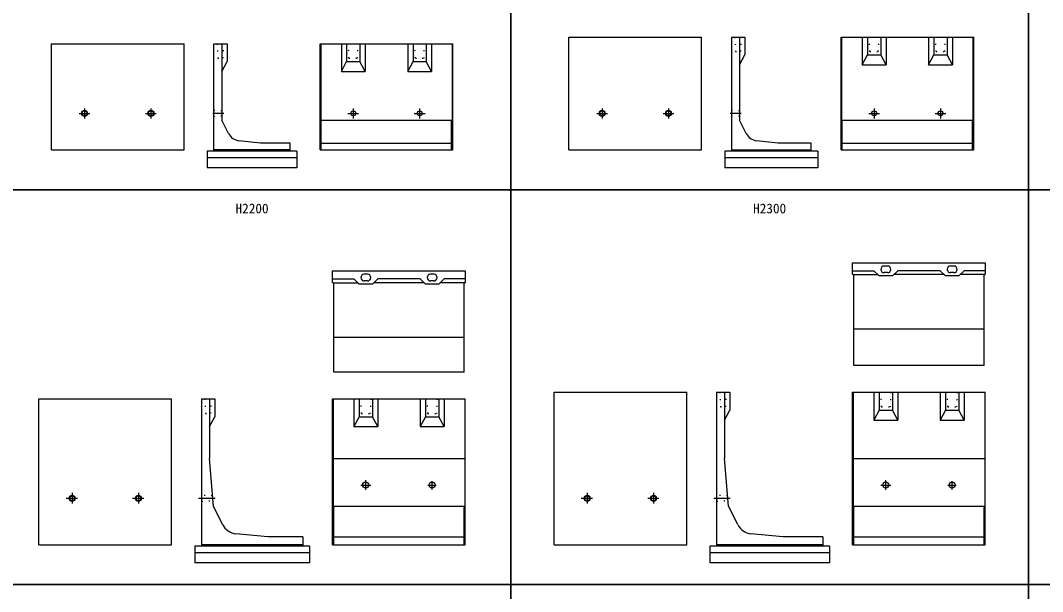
# Model space of a CAD drawing. Units: millimetres, scale not verified. Extents: x -50400 to 50400, y -17820 to 17820.
# Drawn here: x -32591 to -17188, y -9132 to -527 of the extents above; entities that cross this region are included whole.
import ezdxf
from ezdxf.enums import TextEntityAlignment as Align

# ---------------------------------------------------------------- set-up
doc = ezdxf.new("R2010")
doc.units = ezdxf.units.MM
doc.header["$LTSCALE"] = 60
doc.linetypes.add('DOTTED', pattern=[1.75, 0.25, -1.5])
doc.linetypes.add('LONG_DASHED_DOTTED', pattern=[15.25, 12, -1.5, 0.25, -1.5])
for name, color, linetype, lineweight in [('0-0_CENTER', 7, 'LONG_DASHED_DOTTED', 25), ('0-4_HYO', 3, 'Continuous', 25), ('0-6_OUTLINE', 1, 'Continuous', 25), ('0-7_OUTLINE2', 4, 'DOTTED', 25), ('0-8_TXT', 7, 'Continuous', 25)]:
    doc.layers.add(name, color=color, linetype=linetype, lineweight=lineweight)
doc.styles.add('ＭＳ ゴシック', font='')
doc.styles.get('ＭＳ ゴシック').set_extended_font_data('MS Gothic')

msp = doc.modelspace()

# ---------------------------------------------------------------- linework, layer by layer
at = {"layer": '0-0_CENTER'}
for p, q in [((-31706.92, -1927.39), (-31544.09, -1927.39)), ((-31625, -1851.62), (-31625, -2003.96)), ((-30707.19, -1927.39), (-30543.69, -1927.39)), ((-30625, -1852.82), (-30625, -2002.28)), ((-29527.72, -1927.39), (-29693.75, -1927.39)), ((-27656.92, -1927.39), (-27494.09, -1927.39)), ((-27575, -1851.62), (-27575, -2003.96)), ((-26657.19, -1927.39), (-26493.69, -1927.39)), ((-26575, -1852.82), (-26575, -2002.28)), ((-23906.92, -1927.39), (-23744.09, -1927.39)), ((-23825, -1851.62), (-23825, -2003.96)), ((-22907.19, -1927.39), (-22743.69, -1927.39)), ((-22825, -1852.82), (-22825, -2002.28)), ((-21727.72, -1927.39), (-21893.75, -1927.39)), ((-19806.92, -1927.39), (-19644.09, -1927.39)), ((-19725, -1851.62), (-19725, -2003.96)), ((-18807.19, -1927.39), (-18643.69, -1927.39)), ((-18725, -1852.82), (-18725, -2002.28)), ((-27460.09, -7527.39), (-27310.95, -7527.39)), ((-27387.5, -7597.86), (-27387.5, -7454.38)), ((-26452.48, -7527.39), (-26324.54, -7527.39)), ((-26387.5, -7593.67), (-26387.5, -7467.94)), ((-19622.59, -7527.39), (-19473.45, -7527.39)), ((-19550, -7597.86), (-19550, -7454.38)), ((-18614.98, -7527.39), (-18487.04, -7527.39)), ((-18550, -7593.67), (-18550, -7467.94)), ((-31812.5, -7643.03), (-31812.5, -7804.89)), ((-30812.5, -7643.03), (-30812.5, -7804.89)), ((-24050, -7643.03), (-24050, -7804.89)), ((-23050, -7643.03), (-23050, -7804.89)), ((-31900.89, -7727.39), (-31733.6, -7727.39)), ((-30900.89, -7727.39), (-30733.6, -7727.39)), ((-29905.82, -7727.39), (-29655.96, -7727.39)), ((-24138.39, -7727.39), (-23971.1, -7727.39)), ((-23138.39, -7727.39), (-22971.1, -7727.39)), ((-22143.32, -7727.39), (-21893.46, -7727.39))]:
    msp.add_line(p, q, dxfattribs=at)
at = {"layer": '0-4_HYO'}
for points in [[(-33000, -3077.39), (-25200, -3077.39), (-25200, 2072.61), (-33000, 2072.61)], [(-25200, -3077.39), (-17400, -3077.39), (-17400, 2072.61), (-25200, 2072.61)], [(-17400, -3077.39), (-9600, -3077.39), (-9600, 2072.61), (-17400, 2072.61)], [(-33000, -9027.39), (-25200, -9027.39), (-25200, -3077.39), (-33000, -3077.39)], [(-25200, -9027.39), (-17400, -9027.39), (-17400, -3077.39), (-25200, -3077.39)], [(-17400, -9027.39), (-9600, -9027.39), (-9600, -3077.39), (-17400, -3077.39)], [(-33000, -15777.39), (-25200, -15777.39), (-25200, -9027.39), (-33000, -9027.39)], [(-25200, -15777.39), (-17400, -15777.39), (-17400, -9027.39), (-25200, -9027.39)], [(-17400, -15777.39), (-9600, -15777.39), (-9600, -9027.39), (-17400, -9027.39)]]:
    msp.add_lwpolyline(points, close=True, dxfattribs=at)
at = {"layer": '0-6_OUTLINE'}
for p, q in [((-32125, -2477.39), (-32125, -877.39)), ((-32125, -877.39), (-30125, -877.39)), ((-30125, -2477.39), (-30125, -877.39)), ((-29675, -877.39), (-29475, -877.39)), ((-29675, -2497.39), (-29675, -877.39)), ((-29555, -877.39), (-29555, -2027.39)), ((-29475, -877.39), (-29475, -1147.39)), ((-28075, -2477.39), (-28075, -877.39)), ((-28075, -877.39), (-26075, -877.39)), ((-28066, -877.39), (-28066, -2027.39)), ((-27755, -877.39), (-27755, -1297.39)), ((-27675, -877.39), (-27675, -1147.39)), ((-27475, -877.39), (-27475, -1147.39)), ((-27395, -877.39), (-27395, -1297.39)), ((-26755, -877.39), (-26755, -1297.39)), ((-26675, -877.39), (-26675, -1147.39)), ((-26475, -877.39), (-26475, -1147.39)), ((-26395, -877.39), (-26395, -1297.39)), ((-26084, -877.39), (-26084, -2027.39)), ((-26075, -2477.39), (-26075, -877.39)), ((-24325, -2477.39), (-24325, -777.39)), ((-24325, -777.39), (-22325, -777.39)), ((-22325, -2477.39), (-22325, -777.39)), ((-21875, -777.39), (-21675, -777.39)), ((-21875, -777.39), (-21875, -2497.39)), ((-21755, -777.39), (-21755, -2027.39)), ((-21675, -777.39), (-21675, -1047.39)), ((-20225, -2477.39), (-20225, -777.39)), ((-20225, -777.39), (-18225, -777.39)), ((-20216, -777.39), (-20216, -2027.39)), ((-19905, -777.39), (-19905, -1197.39)), ((-19825, -777.39), (-19825, -1047.39)), ((-19625, -777.39), (-19625, -1047.39)), ((-19545, -777.39), (-19545, -1197.39)), ((-18905, -777.39), (-18905, -1197.39)), ((-18825, -777.39), (-18825, -1047.39)), ((-18625, -777.39), (-18625, -1047.39)), ((-18545, -777.39), (-18545, -1197.39)), ((-18234, -2027.39), (-18234, -777.39)), ((-18225, -2477.39), (-18225, -777.39)), ((-21755, -1197.39), (-21675, -1047.39)), ((-19905, -1197.03), (-19825, -1047.39)), ((-19825, -1047.39), (-19625, -1047.39)), ((-19545, -1197.39), (-19625, -1047.39)), ((-18905, -1197.03), (-18825, -1047.39)), ((-18825, -1047.39), (-18625, -1047.39)), ((-18545, -1197.39), (-18625, -1047.39)), ((-29555, -1297.39), (-29475, -1147.39)), ((-27755, -1297.03), (-27675, -1147.39)), ((-27675, -1147.39), (-27475, -1147.39)), ((-27395, -1297.39), (-27475, -1147.39)), ((-26755, -1297.03), (-26675, -1147.39)), ((-26675, -1147.39), (-26475, -1147.39)), ((-26395, -1297.39), (-26475, -1147.39)), ((-19905, -1197.39), (-19545, -1197.39)), ((-18905, -1197.39), (-18545, -1197.39)), ((-27755, -1297.39), (-27395, -1297.39)), ((-26755, -1297.39), (-26395, -1297.39)), ((-29453.36, -2230.66), (-29555, -2027.39)), ((-28057, -2047.39), (-28066, -2027.39)), ((-28066, -2027.39), (-26084, -2027.39)), ((-28057, -2477.39), (-28057, -2047.39)), ((-26084, -2027.39), (-26093, -2047.39)), ((-26093, -2477.39), (-26093, -2047.39)), ((-21653.36, -2230.66), (-21755, -2027.39)), ((-20216, -2027.39), (-18234, -2027.39)), ((-18234, -2027.39), (-18243, -2047.39)), ((-18243, -2477.39), (-18243, -2047.39)), ((-28975, -2377.39), (-29297.58, -2339.88)), ((-28525, -2377.39), (-28975, -2377.39)), ((-28525, -2497.39), (-28525, -2377.39)), ((-28057, -2377.39), (-26093, -2377.39)), ((-21175, -2377.39), (-21497.58, -2339.88)), ((-20675, -2377.39), (-21175, -2377.39)), ((-20675, -2497.39), (-20675, -2377.39)), ((-20207, -2377.39), (-18243, -2377.39)), ((-32125, -2477.39), (-30125, -2477.39)), ((-28425, -2497.39), (-29775, -2497.39)), ((-29775, -2497.39), (-29775, -2747.39)), ((-28425, -2597.39), (-29775, -2597.39)), ((-28525, -2477.39), (-29675, -2477.39)), ((-28425, -2497.39), (-28425, -2747.39)), ((-28075, -2477.39), (-26075, -2477.39)), ((-24325, -2477.39), (-22325, -2477.39)), ((-20575, -2497.39), (-21975, -2497.39)), ((-21975, -2497.39), (-21975, -2747.39)), ((-20575, -2597.39), (-21975, -2597.39)), ((-21875, -2477.39), (-20675, -2477.39)), ((-20575, -2497.39), (-20575, -2747.39)), ((-20225, -2477.39), (-18225, -2477.39)), ((-28425, -2747.39), (-29775, -2747.39)), ((-20575, -2747.39), (-21975, -2747.39)), ((-27887.5, -4302.39), (-25887.5, -4302.39)), ((-25887.5, -4302.39), (-25887.5, -4473.39)), ((-20050, -4177.39), (-18050, -4177.39)), ((-20050, -4297.39), (-19730, -4297.39)), ((-19650, -4377.39), (-19730, -4297.39)), ((-19525, -4227.39), (-19575, -4227.39)), ((-19450, -4377.39), (-19370, -4297.39)), ((-18730, -4297.39), (-19370, -4297.39)), ((-18650, -4377.39), (-18730, -4297.39)), ((-18525, -4227.39), (-18575, -4227.39)), ((-18450, -4377.39), (-18370, -4297.39)), ((-18050, -4297.39), (-18370, -4297.39)), ((-18050, -4177.39), (-18050, -4348.39)), ((-27887.5, -4422.39), (-27567.5, -4422.39)), ((-27487.5, -4502.39), (-27567.5, -4422.39)), ((-27362.5, -4352.39), (-27412.5, -4352.39)), ((-27362.5, -4452.39), (-27412.5, -4452.39)), ((-27287.5, -4502.39), (-27207.5, -4422.39)), ((-26567.5, -4422.39), (-27207.5, -4422.39)), ((-26487.5, -4502.39), (-26567.5, -4422.39)), ((-26362.5, -4352.39), (-26412.5, -4352.39)), ((-26362.5, -4452.39), (-26412.5, -4452.39)), ((-26287.5, -4502.39), (-26207.5, -4422.39)), ((-25887.5, -4422.39), (-26207.5, -4422.39)), ((-20041, -4357.39), (-19670, -4357.39)), ((-20032, -5727.39), (-20032, -4366.39)), ((-19450, -4377.39), (-19650, -4377.39)), ((-19525, -4327.39), (-19575, -4327.39)), ((-18670, -4357.39), (-19430, -4357.39)), ((-18450, -4377.39), (-18650, -4377.39)), ((-18525, -4327.39), (-18575, -4327.39)), ((-18059, -4357.39), (-18430, -4357.39)), ((-18068, -4366.39), (-18050, -4348.39)), ((-18068, -5727.39), (-18068, -4366.39)), ((-27878.5, -4482.39), (-27507.5, -4482.39)), ((-27287.5, -4502.39), (-27487.5, -4502.39)), ((-26507.5, -4482.39), (-27267.5, -4482.39)), ((-26287.5, -4502.39), (-26487.5, -4502.39)), ((-25896.5, -4482.39), (-26267.5, -4482.39)), ((-25905.5, -4491.39), (-25887.5, -4473.39)), ((-25905.5, -5827.39), (-25905.5, -4491.39)), ((-18068, -5177.39), (-20032, -5177.39)), ((-25905.5, -5302.39), (-27869.5, -5302.39)), ((-18068, -5727.39), (-20032, -5727.39)), ((-22550, -8427.39), (-22550, -6127.39)), ((-22100, -6127.39), (-22100, -8447.39)), ((-22100, -6127.39), (-21900, -6127.39)), ((-21980, -6127.39), (-21980, -7127.39)), ((-21900, -6127.39), (-21900, -6397.39)), ((-20050, -8427.39), (-20050, -6127.39)), ((-20050, -6127.39), (-18050, -6127.39)), ((-20041, -6127.39), (-20041, -7847.39)), ((-19730, -6127.39), (-19730, -6547.39)), ((-19650, -6127.39), (-19650, -6397.39)), ((-19450, -6127.39), (-19450, -6397.39)), ((-19370, -6127.39), (-19370, -6547.39)), ((-18730, -6127.39), (-18730, -6547.39)), ((-18450, -6127.39), (-18450, -6397.39)), ((-18059, -6127.39), (-18059, -7847.39)), ((-18050, -8427.39), (-18050, -6127.39)), ((-30312.5, -8427.39), (-30312.5, -6227.39)), ((-29862.5, -6227.39), (-29662.5, -6227.39)), ((-29862.5, -6227.39), (-29862.5, -8447.39)), ((-29742.5, -6227.39), (-29742.5, -7127.39)), ((-29662.5, -6227.39), (-29662.5, -6497.39)), ((-27887.5, -8427.39), (-27887.5, -6227.39)), ((-27887.5, -6227.39), (-25887.5, -6227.39)), ((-27567.5, -6227.39), (-27567.5, -6647.39)), ((-27487.5, -6227.39), (-27487.5, -6497.39)), ((-27287.5, -6227.39), (-27287.5, -6497.39)), ((-26567.5, -6227.39), (-26567.5, -6647.39)), ((-26487.5, -6227.39), (-26487.5, -6497.39)), ((-26287.5, -6227.39), (-26287.5, -6497.39)), ((-26207.5, -6227.39), (-26207.5, -6647.39)), ((-25896.5, -6227.39), (-25896.5, -7847.39)), ((-25887.5, -8427.39), (-25887.5, -6227.39)), ((-21980, -6547.39), (-21900, -6397.39)), ((-19650, -6397.39), (-19730, -6547.39)), ((-19650, -6397.39), (-19450, -6397.39)), ((-18650, -6397.39), (-18730, -6547.39)), ((-29742.5, -6647.39), (-29662.5, -6497.39)), ((-27487.5, -6497.39), (-27567.5, -6647.39)), ((-27487.5, -6497.39), (-27287.5, -6497.39)), ((-26487.5, -6497.39), (-26567.5, -6647.39)), ((-26487.5, -6497.39), (-26287.5, -6497.39)), ((-26207.5, -6647.39), (-26287.5, -6497.39)), ((-18730, -6547.39), (-18370, -6547.39)), ((-27567.5, -6647.39), (-27207.5, -6647.39)), ((-26567.5, -6647.39), (-26207.5, -6647.39)), ((-29682.5, -7847.39), (-29742.5, -7127.39)), ((-27878.5, -7127.39), (-25896.5, -7127.39)), ((-21920, -7847.39), (-21980, -7127.39)), ((-20041, -7127.39), (-18059, -7127.39)), ((-29544.36, -8123.67), (-29682.5, -7847.39)), ((-27878.5, -7847.39), (-27869.5, -7867.39)), ((-25896.5, -7847.39), (-25905.5, -7867.39)), ((-21781.86, -8123.67), (-21920, -7847.39)), ((-20041, -7847.39), (-20032, -7867.39)), ((-20041, -7847.39), (-18059, -7847.39)), ((-18059, -7847.39), (-18068, -7867.39)), ((-27869.5, -8427.39), (-27869.5, -7867.39)), ((-25905.5, -8427.39), (-25905.5, -7867.39)), ((-20032, -8427.39), (-20032, -7867.39)), ((-18068, -8427.39), (-18068, -7867.39)), ((-28862.5, -8307.39), (-29344.83, -8260.71)), ((-28337.5, -8307.39), (-28862.5, -8307.39)), ((-28337.5, -8307.39), (-28337.5, -8447.39)), ((-27869.5, -8307.39), (-25905.5, -8307.39)), ((-21100, -8307.39), (-21582.33, -8260.71)), ((-20500, -8307.39), (-21100, -8307.39)), ((-20500, -8307.39), (-20500, -8447.39)), ((-20032, -8307.39), (-18068, -8307.39)), ((-32312.5, -8427.39), (-30312.5, -8427.39)), ((-28237.5, -8447.39), (-29962.5, -8447.39)), ((-29962.5, -8447.39), (-29962.5, -8697.39)), ((-28337.5, -8427.39), (-29862.5, -8427.39)), ((-28237.5, -8447.39), (-28237.5, -8697.39)), ((-27887.5, -8427.39), (-25887.5, -8427.39)), ((-24550, -8427.39), (-22550, -8427.39)), ((-20400, -8447.39), (-22200, -8447.39)), ((-22200, -8447.39), (-22200, -8697.39)), ((-20500, -8427.39), (-22100, -8427.39)), ((-20400, -8447.39), (-20400, -8697.39)), ((-20050, -8427.39), (-18050, -8427.39)), ((-28237.5, -8547.39), (-29962.5, -8547.39)), ((-20400, -8547.39), (-22200, -8547.39)), ((-28237.5, -8697.39), (-29962.5, -8697.39)), ((-20400, -8697.39), (-22200, -8697.39))]:
    msp.add_line(p, q, dxfattribs=at)
for points in [[(-20207, -2477.39), (-20207, -2047.39), (-20216, -2027.39)], [(-27869.5, -4491.39), (-27887.5, -4473.39), (-27887.5, -4302.39)], [(-20032, -4366.39), (-20050, -4348.39), (-20050, -4177.39)], [(-25905.5, -5827.39), (-27869.5, -5827.39), (-27869.5, -4491.39)], [(-24550, -8427.39), (-24550, -6127.39), (-22550, -6127.39)], [(-18650, -6127.39), (-18650, -6397.39), (-18450, -6397.39)], [(-18370, -6127.39), (-18370, -6547.39), (-18450, -6397.39)], [(-32312.5, -8427.39), (-32312.5, -6227.39), (-30312.5, -6227.39)], [(-27878.5, -6227.39), (-27878.5, -7847.39), (-25896.5, -7847.39)], [(-27207.5, -6227.39), (-27207.5, -6647.39), (-27287.5, -6497.39)], [(-19730, -6547.39), (-19370, -6547.39), (-19450, -6397.39)]]:
    msp.add_lwpolyline(points, dxfattribs=at)
for centre, radius in [((-31625, -1927.39), 45), ((-31625, -1927.39), 37.5), ((-30625, -1927.39), 45), ((-30625, -1927.39), 37.5), ((-27575, -1927.39), 37.5), ((-26575, -1927.39), 37.5), ((-23825, -1927.39), 45), ((-23825, -1927.39), 37.5), ((-22825, -1927.39), 45), ((-22825, -1927.39), 37.5), ((-19725, -1927.39), 37.5), ((-18725, -1927.39), 37.5), ((-27387.5, -7527.39), 45), ((-26387.5, -7527.39), 45), ((-19550, -7527.39), 45), ((-18550, -7527.39), 45), ((-31812.5, -7727.39), 45), ((-31812.5, -7727.39), 37.5), ((-30812.5, -7727.39), 45), ((-30812.5, -7727.39), 37.5), ((-24050, -7727.39), 45), ((-24050, -7727.39), 37.5), ((-23050, -7727.39), 45), ((-23050, -7727.39), 37.5)]:
    msp.add_circle(centre, radius, dxfattribs=at)
for centre, radius, start, end in [((-29274.48, -2141.21), 200, 206.56505, 263.36749), ((-21474.48, -2141.21), 200, 206.56505, 263.36749), ((-19575, -4277.39), 50, 90, 270), ((-19525, -4277.39), 50, 270, 90), ((-18575, -4277.39), 50, 90, 270), ((-18525, -4277.39), 50, 270, 90), ((-27412.5, -4402.39), 50, 90, 270), ((-27362.5, -4402.39), 50, 270, 90), ((-26412.5, -4402.39), 50, 90, 270), ((-26362.5, -4402.39), 50, 270, 90), ((-29320.75, -8011.87), 250, 206.56505, 264.47246), ((-21558.25, -8011.87), 250, 206.56505, 264.47246)]:
    msp.add_arc(centre, radius, start, end, dxfattribs=at)
at = {"layer": '0-7_OUTLINE2'}
for p, q in [((-29625, -877.39), (-29615, -1097.39)), ((-27640, -1097.39), (-27650, -877.39)), ((-27510, -1097.39), (-27500, -877.39)), ((-26640, -1097.39), (-26650, -877.39)), ((-26510, -1097.39), (-26500, -877.39)), ((-21825, -777.39), (-21815, -997.39)), ((-19790, -997.39), (-19800, -777.39)), ((-19660, -997.39), (-19650, -777.39)), ((-18790, -997.39), (-18800, -777.39)), ((-18660, -997.39), (-18650, -777.39)), ((-19790, -997.39), (-19660, -997.39)), ((-18790, -997.39), (-18660, -997.39)), ((-27640, -1097.39), (-27510, -1097.39)), ((-26640, -1097.39), (-26510, -1097.39)), ((-29555, -1889.89), (-29675, -1882.39)), ((-29675, -1972.39), (-29555, -1964.89)), ((-21755, -1889.89), (-21875, -1882.39)), ((-21875, -1972.39), (-21755, -1964.89)), ((-22050, -6127.39), (-22040, -6347.39)), ((-19615, -6347.39), (-19625, -6127.39)), ((-19475, -6127.39), (-19485.18, -6347.39)), ((-18615, -6347.39), (-18625, -6127.39)), ((-18475, -6127.39), (-18485.18, -6347.39)), ((-29812.5, -6227.39), (-29802.5, -6447.39)), ((-27452.5, -6447.39), (-27462.5, -6227.39)), ((-27312.5, -6227.39), (-27322.68, -6447.39)), ((-26452.5, -6447.39), (-26462.5, -6227.39)), ((-26312.5, -6227.39), (-26322.68, -6447.39)), ((-27452.5, -6447.39), (-27322.68, -6447.39)), ((-26452.5, -6447.39), (-26322.68, -6447.39)), ((-19615, -6347.39), (-19485.18, -6347.39)), ((-18615, -6347.39), (-18485.18, -6347.39)), ((-29857.5, -7682.61), (-29862.28, -7677.39)), ((-29700.66, -7689.66), (-29857.5, -7682.61)), ((-29696.04, -7684.86), (-29700.66, -7689.66)), ((-22095, -7682.61), (-22099.78, -7677.39)), ((-21938.16, -7689.66), (-22095, -7682.61)), ((-21933.54, -7684.86), (-21938.16, -7689.66)), ((-29862.28, -7777.38), (-29857.5, -7772.17)), ((-29857.5, -7772.17), (-29694.37, -7765.1)), ((-29689.16, -7769.88), (-29694.37, -7765.1)), ((-22099.78, -7777.38), (-22095, -7772.17)), ((-22095, -7772.17), (-21931.87, -7765.1)), ((-21926.66, -7769.88), (-21931.87, -7765.1))]:
    msp.add_line(p, q, dxfattribs=at)
for points in [[(-29615, -1097.39), (-29535, -1097.39), (-29525, -877.39)], [(-21815, -997.39), (-21735, -997.39), (-21725, -777.39)], [(-22040, -6347.39), (-21960, -6347.39), (-21950, -6127.39)], [(-29802.5, -6447.39), (-29722.5, -6447.39), (-29712.5, -6227.39)]]:
    msp.add_lwpolyline(points, dxfattribs=at)

# ---------------------------------------------------------------- texts
at = {"layer": '0-8_TXT', "style": 'ＭＳ ゴシック'}
for s, p in [('H2200', (-29350, -3477.39)), ('H2300', (-21550, -3477.39))]:
    msp.add_text(s, height=146.6, dxfattribs=at).set_placement(p, align=Align.BOTTOM_LEFT)

doc.saveas('drawing.dxf')
